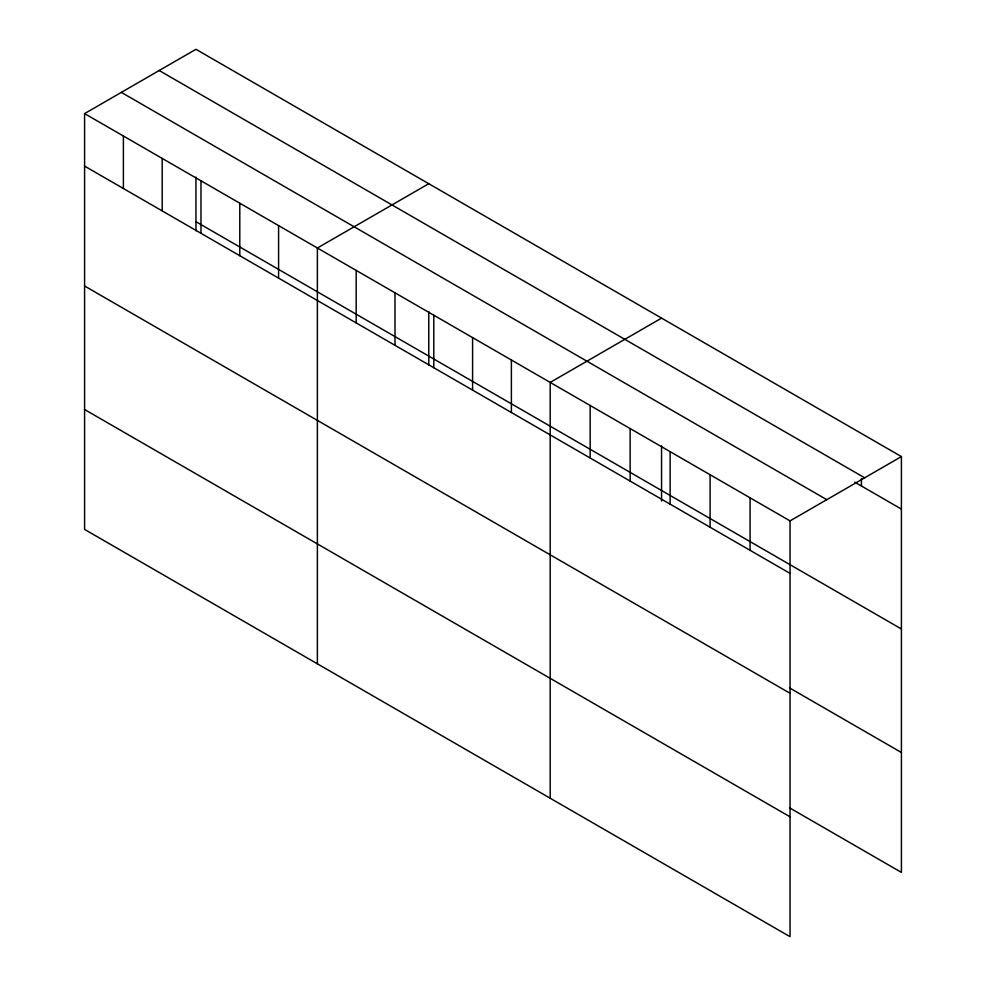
<?xml version="1.0" encoding="UTF-8"?>
<svg xmlns="http://www.w3.org/2000/svg" width="986" height="986" viewBox="0 0 986 986"><rect width="100%" height="100%" fill="white"/><g stroke="black" fill="none" stroke-linecap="round" stroke-linejoin="round"><path stroke-width="1.48" d="M84.586 113.6L790.045 520.891L790.045 936.7L84.586 529.408L84.586 113.6L195.955 49.3L901.414 456.592L901.414 872.4L789.49 807.78M428.762 183.704L317.381 248.004L317.381 663.812M661.557 318.121L550.188 382.42L550.188 798.216M790.045 520.891L901.414 456.592M159.202 70.524L864.66 477.816M854.776 482.166L901.414 509.096M121.327 92.376L826.798 499.68M195.955 221.69L901.414 628.982M84.586 166.104L790.045 573.396M789.49 687.883L901.414 752.515M84.586 285.989L790.045 693.281M84.586 409.51L790.045 816.815M861.444 478.518L861.444 486.012M750.075 497.819L750.075 550.311M710.093 474.734L710.093 527.239M670.123 451.662L670.123 504.154M661.557 445.931L661.557 501.048M630.14 428.577L630.14 481.082M590.17 405.492L590.17 457.997M511.389 360.013L511.389 412.518M472.59 337.619L472.59 390.111M433.791 315.212L433.791 367.716M428.762 311.527L428.762 365.14M394.992 292.805L394.992 345.31M356.18 270.411L356.18 322.915M278.582 225.609L278.582 278.101M239.783 203.202L239.783 255.707M200.984 180.808L200.984 233.3M195.955 177.11L195.955 230.724M162.185 158.401L162.185 210.905M123.386 136.006L123.386 188.499"/></g></svg>
